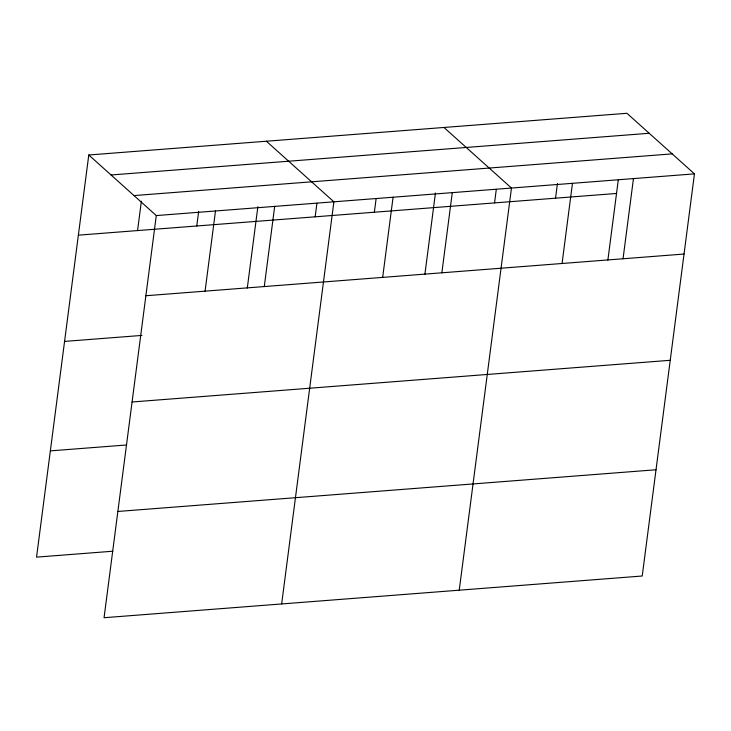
<?xml version="1.0" encoding="UTF-8"?>
<svg xmlns="http://www.w3.org/2000/svg" width="731" height="731" viewBox="0 0 731 731"><rect width="100%" height="100%" fill="white"/><g stroke="black" fill="none" stroke-linecap="round" stroke-linejoin="round"><path stroke-width="1.1" d="M88.78 154.99L156.288 215.572L104.058 617.713L642.22 576.01L694.45 173.868L626.942 113.287L88.78 154.99L36.55 557.132L112.821 551.22M137.565 230.576L141.375 201.217M196.767 225.989L198.668 211.305M205.073 291.148L215.49 210.985M247.297 288.087L257.869 206.718M264.275 286.561L274.682 206.398M315.162 216.815L316.916 203.264M281.654 603.952L333.884 201.811L266.376 141.229M374.354 212.228L376.118 198.677M382.669 277.387L393.077 197.224M424.894 274.326L435.457 192.957M441.862 272.8L452.279 192.637M494.549 202.907L496.303 189.356M459.242 590.191L511.472 188.05L443.964 127.468M555.542 198.183L557.442 183.508M562.057 263.489L572.464 183.326M607.872 260.145L618.289 179.908M623.05 258.765L633.457 178.592M111.057 174.983L649.219 133.28M134.011 195.579L672.173 153.875M156.288 215.572L694.45 173.868M78.363 235.163L616.525 193.459M145.871 295.735L684.042 254.041M64.566 341.414L141.978 335.41M132.073 401.986L670.236 360.292M50.348 450.881L126.627 444.969M117.855 511.462L656.018 469.759"/></g></svg>
